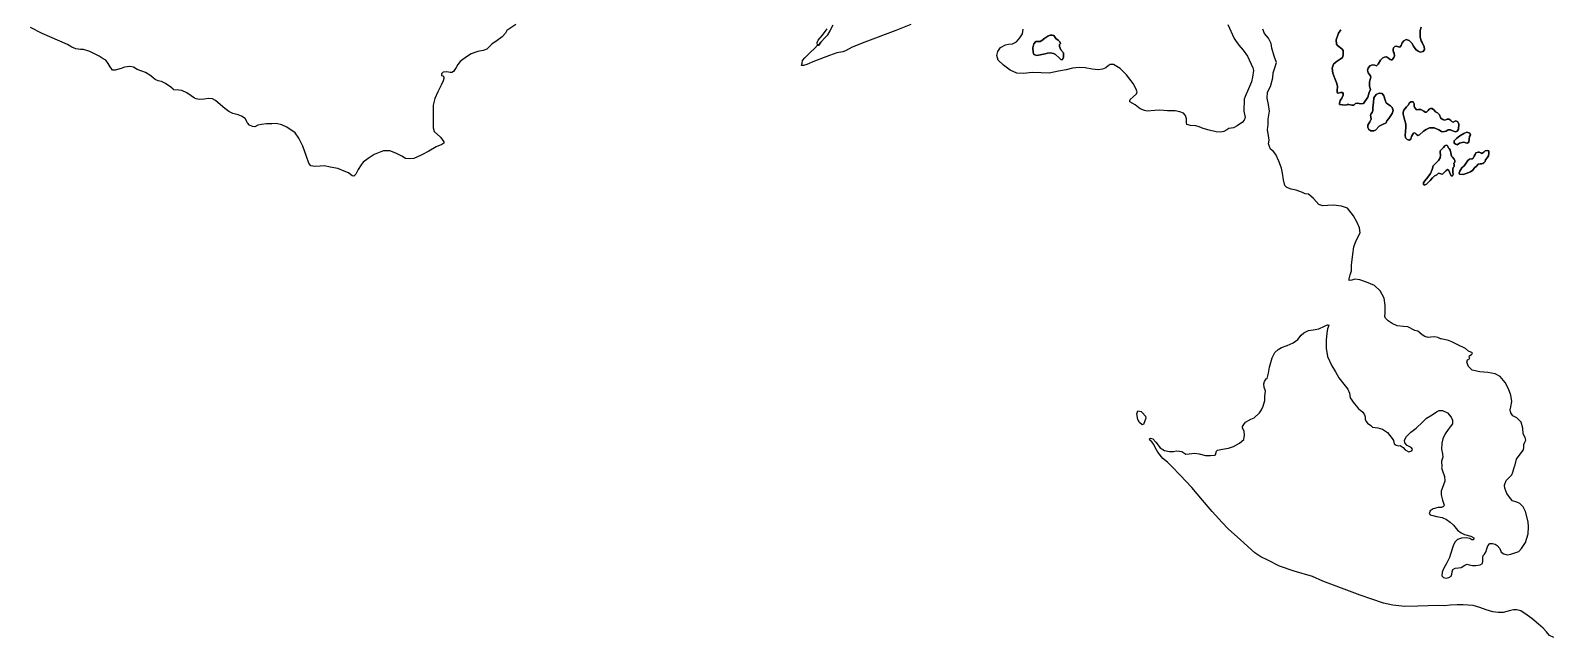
# Model space of a CAD drawing. Header units: inches. Extents: x 288635 to 1232953, y 676945 to 1655780.
# Drawn here: x 386085 to 475817, y 692831 to 728603 of the extents above; entities that cross this region are included whole.
import ezdxf

# ---------------------------------------------------------------- set-up
doc = ezdxf.new("R2010")
doc.units = ezdxf.units.IN
doc.header["$MEASUREMENT"] = 0

msp = doc.modelspace()

# ---------------------------------------------------------------- linework, layer by layer
at = {"color": 1}
for points in [[(414694.8714, 728961.3925), (414176.7104, 728590.5518), (414090.3502, 728448.3115), (413897.3098, 728234.9511), (413607.7493, 728016.5106), (413287.7086, 727787.9102), (412993.068, 727498.3496), (412769.5476, 727417.0694), (412464.747, 727366.2693), (412337.7467, 727315.4692), (412068.5062, 727218.949), (411850.0657, 727086.8688), (411577.3397, 726898.9789), (411419.8594, 726777.0587), (411282.6992, 726594.1783), (411186.179, 726426.538), (411028.6986, 726192.8575), (410932.1785, 726121.7374), (410825.4982, 726121.7374), (410627.3778, 726172.5375), (410419.0974, 726147.1374), (410312.4172, 726050.6173), (410322.5772, 725949.017), (410388.6174, 725933.777), (410464.8175, 725857.5769), (410464.8175, 725781.3767), (410419.0974, 725639.1364), (410302.2572, 725385.1359), (410099.0568, 724993.9751), (409921.2564, 724592.6543), (409830.5747, 724204.7215), (409817.3455, 723318.3655), (409830.5747, 722868.573), (409883.4915, 722643.6767), (410258.5656, 722307.0202), (410456.686, 722037.7796), (410456.686, 721966.6595), (410339.8457, 721885.3793), (409994.4051, 721748.2191), (409567.6842, 721499.2986), (409120.6433, 721245.2981), (408688.8424, 721067.4977), (408429.7619, 721042.0977), (408201.1615, 721052.2577), (407972.561, 721194.498), (407622.6753, 721372.2983), (407277.2346, 721514.5386), (406901.3139, 721514.5386), (406743.8336, 721448.4985), (406342.5127, 721285.9381), (405997.0721, 721067.4977), (405692.2714, 720833.8172), (405580.5112, 720681.4169), (405412.8709, 720417.2564), (405270.6306, 720127.6958), (405148.7104, 720015.9356), (405057.2702, 720046.4157), (404828.6697, 720203.896), (404574.6692, 720320.7362), (404213.9885, 720462.9765), (403751.7076, 720554.4167), (403426.5869, 720630.6168), (403172.5864, 720600.1368), (402847.4658, 720579.8167), (402618.8653, 720625.5368), (402491.865, 720788.0971), (402359.7848, 721184.3379), (402146.4244, 721778.6991), (401897.5039, 722261.3001), (401685.3319, 722576.27), (401207.8109, 722896.3107), (400903.0103, 723048.711), (400572.8096, 723114.7511), (400313.7291, 723109.6711), (400003.8485, 723094.4311), (399709.2079, 723069.031), (399480.6075, 723013.1509), (399312.9671, 722926.7907), (399180.8869, 722936.9508), (399003.0865, 723023.3109), (398886.2463, 723165.5512), (398733.846, 723414.4717), (398530.6456, 723551.632), (398327.4452, 723627.8321), (398017.5645, 723704.0323), (397778.8041, 723836.1126), (397534.9636, 724003.7529), (397286.0431, 724217.1133), (397001.5625, 724476.1938), (396823.7621, 724567.634), (396585.0017, 724593.0341), (396320.8411, 724557.474), (396041.4406, 724542.234), (395863.6402, 724582.874), (395746.8, 724618.4341), (395568.9996, 724745.4344), (395304.8391, 724928.3147), (395000.0385, 725055.315), (394832.3982, 725080.715), (394542.8376, 725106.1151), (394492.0375, 725151.8352), (394354.8772, 725253.4354), (394052.865, 725477.4525), (393811.7112, 725598.0294), (393613.5908, 725633.5895), (393440.8705, 725719.9497), (393303.7102, 725836.7899), (393130.9899, 725968.8702), (392866.8293, 726121.2705), (392648.3889, 726197.4706), (392374.0684, 726309.2308), (392155.6279, 726436.2311), (391937.1875, 726471.7912), (391632.3869, 726446.3911), (391429.1865, 726360.0309), (391088.8258, 726253.3507), (390926.2655, 726253.3507), (390885.6254, 726319.3909), (390794.1852, 726456.5511), (390672.265, 726654.6715), (390519.8647, 726842.6319), (390362.3843, 726939.1521), (390133.7839, 727091.5524), (389590.2228, 727370.953), (389214.302, 727472.5532), (389031.4217, 727482.7132), (388762.1811, 727518.2733), (388528.5007, 727619.8735), (388269.4202, 727782.4338), (386780.7232, 728430.7701), (386084.7618, 728781.2908)], [(437978.1386, 728950.3752), (437109.4569, 728599.8545), (435282.3466, 727915.7465), (434528.8117, 727622.7992), (434137.6509, 727404.3588), (433970.0106, 727348.4787), (433629.6499, 727287.5186), (433187.689, 727124.9582), (432303.7673, 726794.7576), (431856.7264, 726601.7172), (431658.606, 726535.6771), (431546.8458, 726535.6771), (431572.2458, 726677.9174), (431607.8059, 726840.4777), (431734.8061, 726992.878), (432054.8468, 727302.7586), (432319.0073, 727566.9191), (432477.9778, 727729.4676), (432562.6446, 727729.4676), (432684.3532, 727914.6763), (432933.062, 728184.5518), (433070.6456, 728327.4271), (433239.9793, 728597.3027), (433388.1462, 728920.095)], [(433388.1462, 728920.095), (433239.9793, 728597.3027), (433070.6456, 728327.4271), (432933.062, 728184.5518), (432684.3532, 727914.6763), (432562.6446, 727729.4676), (432477.9778, 727729.4676), (432472.6861, 727888.2179), (432520.3112, 728031.0932), (432779.6034, 728327.4271), (433044.1872, 728703.1362)], [(456669.6021, 728950.5013), (457050.6029, 728124.9997), (457126.0622, 728007.9478), (457324.1826, 727733.6272), (457573.1031, 727449.1466), (457837.2636, 727078.3059), (458147.1443, 726407.7446), (458177.6243, 726240.1042), (458131.9042, 725843.8634), (458060.7841, 725584.7829), (457893.1437, 725168.2221), (457695.0234, 724711.0212), (457644.2233, 724553.5408), (457618.8232, 723847.4194), (457689.9433, 723481.6587), (457644.2233, 723324.1784), (457522.303, 723181.9381), (457420.7028, 723120.978), (457227.6624, 722973.6577), (456999.062, 722856.8174), (456734.9014, 722816.1774), (456612.9812, 722745.0572), (456440.2608, 722643.457), (456231.9804, 722612.977), (455983.0599, 722628.217), (455581.7391, 722719.6572), (455215.9784, 722831.4174), (454977.2179, 722933.0176), (454789.2575, 722988.8977), (454469.2169, 722993.9777), (454260.9365, 723070.1779), (454235.5364, 723166.6981), (454240.6164, 723400.3785), (454184.7363, 723598.4989), (454057.7361, 723725.4992), (453834.2156, 723811.8594), (453570.0551, 723857.5795), (453112.8542, 723857.5795), (452670.8933, 723913.4596), (452376.2527, 723893.1395), (451919.0518, 723852.4994), (451751.4115, 723882.9795), (451507.571, 723979.4997), (451207.8504, 724218.2602), (450897.9698, 724401.1405), (450892.8897, 724477.3407), (450923.3698, 724543.3808), (451101.1702, 724695.7811), (451289.1305, 724873.5815), (451334.8506, 724980.2617), (451253.5705, 725178.3821), (451096.0902, 725473.0227), (450699.8494, 725991.1837), (450323.6534, 726370.3641), (449942.6527, 726598.9646), (449739.4523, 726604.0446), (449612.452, 726517.6844), (449490.5318, 726400.8442), (449292.4114, 726314.484), (449023.1708, 726284.004), (448672.6501, 726319.564), (448256.0893, 726400.8442), (447905.5686, 726421.1642), (447514.4078, 726385.6042), (447133.4071, 726289.084), (446696.3145, 726206.3221), (446147.6734, 726079.3219), (445675.2325, 726099.6419), (445157.0714, 726130.122), (444964.0311, 726114.882), (444643.9904, 726064.0819), (444232.5096, 726084.4019), (443836.2688, 726267.2823), (443455.268, 726551.7628), (443130.1474, 726856.5634), (443048.8672, 727125.804), (443114.9074, 727359.4845), (443267.3077, 727598.2449), (443561.9483, 727750.6452), (443749.9086, 727791.2853), (443978.5091, 727821.7654), (444217.2696, 727933.5256), (444415.39, 728177.3661), (444562.7103, 728405.9665), (444603.3503, 728670.1271)], [(475884.2242, 692830.6794), (475640.3837, 692947.5196), (475462.5833, 693160.8801), (475259.3829, 693389.4805), (474979.9824, 693618.081), (474588.3636, 693944.1471), (474319.1231, 694142.2675), (473943.2023, 694401.348), (473704.4419, 694472.4681), (473511.4015, 694462.3081), (473343.7611, 694426.7481), (473120.2407, 694370.8679), (472901.8002, 694304.8278), (472607.1597, 694299.7478), (472302.359, 694350.5479), (471911.1983, 694457.2281), (471536.9708, 694608.7817), (471143.2701, 694714.6153), (470846.9361, 694744.2487), (470554.8356, 694765.4154), (470190.7682, 694765.4154), (469780.134, 694731.5487), (469441.4667, 694701.9153), (469094.3326, 694714.6153), (467875.1302, 694676.5152), (467113.1287, 694668.0485), (466406.1606, 694731.5487), (465855.8262, 694858.5489), (464484.2234, 695328.4499), (462282.8857, 696156.4915), (461658.0444, 696420.652), (460586.1623, 696735.6127), (459727.6406, 697040.4133), (459036.7592, 697385.854), (458615.1183, 697594.1344), (458274.7577, 697822.7348), (457427.1121, 698586.6802), (456685.4306, 699231.8415), (456345.0699, 699617.9222), (455745.6287, 700263.0835), (455171.5876, 700918.4048), (454556.9064, 701680.4064), (453860.945, 702391.6078), (453378.344, 702904.6888), (453124.3435, 703158.6893), (452834.7829, 703382.2098), (452555.3824, 703763.2105), (452397.902, 704037.5311), (452301.3818, 704200.0914), (452189.6216, 704362.6517), (452067.7014, 704469.3319), (452057.5414, 704545.5321), (452123.5815, 704581.0922), (452250.5817, 704545.5321), (452423.3021, 704342.3317), (452692.5426, 704012.131), (452931.3031, 703854.6507), (453231.0237, 703793.6906), (453464.7042, 703793.6906), (453647.5845, 703834.3307), (453815.2249, 703819.0906), (453952.3852, 703783.5306), (454191.1456, 703636.2103), (454399.426, 703651.4503), (454699.1466, 703692.0904), (454983.6272, 703656.5303), (455359.548, 703554.9301), (455644.0285, 703560.0101), (455882.789, 703575.2502), (455953.9092, 703605.7302), (456004.7093, 703819.0906), (456070.7494, 703880.0508), (456360.4687, 703921.8021), (456722.4194, 703998.0022), (457014.52, 704080.5524), (457370.1207, 704283.7528), (457617.7712, 704499.6533), (457662.2213, 704753.6538), (457643.1713, 704975.9042), (457535.2211, 705191.8046), (457535.2211, 705271.1798), (457609.3045, 705387.5967), (457720.4298, 705514.5969), (458032.6387, 705689.2223), (458233.7225, 705779.1808), (458535.3481, 706064.9314), (458660.2317, 706243.1551), (458756.7518, 706471.7555), (458848.192, 706796.8762), (458863.4321, 707025.4766), (458888.8321, 707370.9173), (458812.632, 707574.1177), (458802.4719, 707772.2381), (458827.872, 707924.6384), (458924.3922, 708066.8787), (458990.4323, 708102.4388), (459061.5525, 708402.1594), (459132.6726, 708752.6801), (459279.6754, 709304.0729), (459442.2357, 709629.1935), (459645.4361, 709796.8338), (459833.3965, 709913.6741), (460163.5972, 710035.5943), (460534.4379, 710203.2347), (460803.6784, 710401.3551), (461001.7988, 710645.1955), (461159.2791, 710787.4358), (461438.6797, 710914.4361), (461707.9202, 710965.2362), (462033.0409, 711026.1963), (462373.4016, 711178.5966), (462541.0419, 711254.7968), (462602.002, 711254.7968), (462627.4021, 711214.1567), (462541.0419, 711026.1963), (462505.4818, 710772.1958), (462480.0818, 710345.4749), (462475.0018, 709883.194), (462546.1219, 709385.353), (462810.6, 708839.0403), (463013.8004, 708483.4396), (463222.0808, 708132.9189), (463598.0015, 707670.6379), (463750.4018, 707467.4375), (463836.762, 707238.8371), (463882.4821, 706959.4365), (464122.5126, 706627.3308), (464265.3879, 706471.7555), (464373.3381, 706316.1802), (464493.9883, 706224.105), (464633.6886, 706103.4548), (464732.1138, 705960.5795), (464770.2139, 705827.2292), (464763.8639, 705706.579), (464827.364, 705563.7037), (464900.3891, 705468.4535), (465107.6112, 705324.0966), (465208.1531, 705218.263), (465509.7787, 705191.8046), (465795.5293, 705101.8461), (466081.2798, 704906.0541), (466356.447, 704556.8034), (466430.5305, 704450.9698), (466483.4473, 704249.8861), (466589.2808, 704165.2192), (466748.0312, 704133.4692), (466832.698, 704144.0525), (467012.615, 704038.219), (467123.7402, 703900.6354), (467345.9907, 703768.3435), (467520.616, 703826.5519), (467562.9495, 703937.6771), (467483.5743, 704038.219), (467245.4488, 704149.3442), (467107.8652, 704302.8029), (467091.9902, 704466.8449), (467213.6988, 704678.5119), (467467.6993, 704927.2208), (467779.9082, 705165.3463), (468145.034, 705525.1803), (468383.1594, 705752.7224), (468711.2434, 705953.8062), (468981.119, 706123.1398), (469139.8693, 706213.0983), (469319.7863, 706213.0983), (469626.7036, 706080.8064), (469838.3707, 705816.2226), (469912.4542, 705633.5539), (469917.5342, 705415.1134), (469775.2939, 705247.4731), (469653.3736, 705079.8327), (469494.4117, 704837.2623), (469346.2447, 704535.6367), (469293.3279, 704281.6361), (469277.4529, 703921.8021), (469330.3697, 703646.6349), (469340.953, 703461.4262), (469265.8676, 703216.6896), (469284.1557, 702897.157), (469279.0757, 702820.9568), (469334.9558, 702658.3965), (469451.796, 702328.1959), (469461.956, 702043.7153), (469385.7559, 701820.1948), (469258.7556, 701464.5941), (469258.7556, 701230.9137), (469324.7958, 700921.033), (469421.316, 700626.3924), (469390.8359, 700550.1923), (469273.9957, 700489.2322), (469065.7152, 700489.2322), (468786.3147, 700413.032), (468608.5143, 700306.3518), (468537.3942, 700143.7915), (468608.5143, 700052.3513), (468760.9146, 700016.7912), (468974.2751, 699965.9911), (469299.3957, 699899.951), (469558.4762, 699788.1908), (469781.9967, 699635.7905), (469980.1171, 699452.9101), (470203.6375, 699153.1895), (470422.078, 699000.7892), (470625.2784, 698909.349), (471006.2791, 698812.8288), (471184.0795, 698701.0686), (471184.0795, 698635.0285), (471133.2794, 698589.3084), (471067.2392, 698589.3084), (470935.159, 698675.6685), (470726.8786, 698711.2286), (470457.638, 698685.8286), (470203.6375, 698604.5484), (470051.2372, 698457.2281), (469949.637, 698233.7077), (469807.3967, 697746.0267), (469736.2766, 697552.9863), (469588.9563, 697238.0257), (469390.8359, 696877.345), (469314.6357, 696684.3046), (469284.833, 696475.6855), (469386.4332, 696365.6186), (469547.3002, 696323.2852), (469695.4672, 696365.6186), (469830.9341, 696446.0521), (469869.0342, 696556.119), (469894.4342, 696704.2859), (469932.5343, 696835.5195), (470080.7013, 696911.7197), (470271.2017, 696937.1197), (470427.8353, 696962.5198), (470647.9691, 697102.2201), (470783.436, 697144.5535), (470906.2029, 697123.3868), (471096.7033, 697081.0534), (471295.6704, 697068.3533), (471558.1376, 697110.6868), (471692.7578, 697195.3536), (471697.8378, 697322.3538), (471702.9178, 697525.5542), (471723.2379, 697657.6345), (471799.438, 697738.9147), (471901.0382, 697901.475), (471916.2783, 698008.1552), (471997.5584, 698231.6757), (472109.3187, 698363.7559), (472271.879, 698368.8359), (472439.5193, 698323.1158), (472556.3596, 698257.0757), (472708.7599, 698084.3554), (472795.12, 697865.9149), (472947.5203, 697754.1547), (473140.5607, 697698.2746), (473348.8411, 697733.8347), (473821.4437, 697905.1016), (473994.1641, 698077.8219), (474227.8445, 698428.3426), (474380.2448, 698936.3436), (474405.6449, 699357.9845), (474375.1648, 699652.6251), (474217.6845, 700252.0663), (474090.6843, 700541.6268), (473887.4839, 700719.4272), (473709.6835, 700800.7074), (473460.763, 700887.0675), (473338.8428, 701024.2278), (473125.4823, 701318.8684), (472998.4821, 701638.909), (472983.242, 701801.4694), (473079.7622, 702075.7899), (473288.0427, 702278.9903), (473409.9629, 702421.2306), (473470.923, 702583.7909), (473547.1232, 702842.8714), (473613.1633, 703005.4318), (473694.4435, 703350.8725), (473907.8039, 703630.273), (474111.0043, 703894.4335), (474116.0843, 704031.5938), (474116.0843, 704199.2342), (474187.2045, 704346.5544), (474238.0046, 704463.3947), (474192.2845, 704625.955), (474090.6843, 704834.2354), (474055.1242, 705159.3561), (473963.684, 705514.9568), (473716.4568, 705767.264), (473467.5363, 705904.4242), (473350.6961, 706072.0646), (473325.2961, 706244.7849), (473360.8561, 706427.6653), (473411.6562, 706732.4659), (473365.9361, 707108.3866), (473223.6959, 707494.4674), (473020.4955, 707850.0681), (472736.0149, 708210.7488), (472431.2143, 708368.2292), (471999.4134, 708444.4293), (471526.9725, 708490.1494), (471079.9316, 708581.5896), (470856.4111, 708794.95), (470764.9709, 709064.1905), (470805.611, 709196.2708), (470932.6113, 709267.391), (470902.1312, 709353.7511), (470912.2912, 709429.9513), (471054.5315, 709536.6315), (471090.0916, 709602.6716), (470866.5711, 709699.1918), (470678.6108, 709861.7521), (470226.4899, 710070.0326), (469870.8892, 710257.9929), (469672.7688, 710339.2731), (469247.7833, 710436.559), (469202.9565, 710432.938), (469055.6363, 710509.1381), (468867.6759, 710554.8582), (468644.1554, 710539.6182), (468491.7551, 710509.1381), (468283.4747, 710559.9382), (468120.9144, 710676.7785), (467877.0739, 710879.9789), (467704.3536, 710930.779), (467282.7127, 711133.9794), (467038.8722, 711159.3794), (466657.8715, 711194.9395), (466358.1509, 711342.2598), (466129.5504, 711489.5801), (465972.0701, 711641.9804), (465926.35, 711753.7406), (465956.8301, 711967.1011), (465956.8301, 712388.7419), (465885.7099, 712825.6228), (465652.0294, 713252.3436), (465321.8288, 713572.3843), (464849.3878, 713765.4247), (464463.3071, 713917.825), (464168.6665, 713938.145), (463990.8661, 713887.3449), (463828.3058, 713867.0249), (463828.3058, 713968.6251), (463884.1859, 714197.2255), (463960.3861, 714441.066), (463970.5461, 714781.4267), (464046.7462, 715416.428), (464097.5463, 715858.3888), (464244.8666, 716229.2296), (464473.4671, 716686.4305), (464437.907, 716975.9911), (464300.7467, 717296.0317), (464082.3063, 717677.0325), (463733.0128, 718121.6052), (463377.4121, 718248.6055), (462904.9712, 718304.4856), (462549.3705, 718279.0855), (462280.1299, 718263.8455), (462041.3695, 718355.2857), (461721.3288, 718705.8064), (461431.7682, 718964.8869), (461228.5678, 718985.2069), (461076.1675, 719056.3271), (460705.3268, 719193.4873), (460410.6862, 719259.5275), (460151.6057, 719356.0477), (460034.7655, 719467.8079), (459953.4853, 719803.0886), (459892.5252, 720194.2493), (459841.7251, 720488.8899), (459689.3248, 720895.2907), (459506.4444, 721296.6116), (459359.1241, 721474.4119), (459181.3237, 721606.4922), (459125.4436, 721758.8925), (459074.6435, 721921.4528), (459105.1236, 722139.8932), (459069.5635, 722419.2938), (459018.7634, 722749.4945), (459049.2435, 723054.2951), (459054.3235, 723369.2557), (459131.0522, 723851.9849), (459067.552, 724239.3357), (458997.7019, 724620.3365), (459016.7519, 724969.5872), (459188.2023, 725299.7878), (459321.5525, 725807.7889), (459346.9526, 726099.8894), (459448.5528, 726398.34), (459543.803, 726715.8407), (459410.4527, 727084.1414), (459264.4024, 727560.3924), (459226.3024, 727827.0929), (459067.552, 728157.2936), (458838.9516, 728430.3441), (458731.0014, 728677.9946)], [(463339.4881, 728636.6818), (463202.3278, 728443.6414), (463055.0075, 728052.4806), (463080.4076, 727803.5601), (463146.4477, 727707.0399), (463400.4482, 727529.2396), (463481.7284, 727417.4793), (463467.455, 727139.9485), (463426.8149, 727012.9483), (463294.7346, 726911.3481), (463055.9741, 726758.9477), (462903.5738, 726611.6275), (462832.4537, 726372.867), (462857.8537, 726078.2264), (462979.774, 725778.5058), (463096.6142, 725483.8652), (463147.4143, 725290.8248), (463119.3155, 725055.3981), (463119.3155, 724948.7179), (463170.1156, 724902.9978), (463317.4359, 724948.7179), (463434.2761, 724948.7179), (463469.8362, 724892.8378), (463479.9962, 724791.2376), (463398.7161, 724613.4372), (463297.1159, 724466.1169), (463256.4758, 724308.6366), (463256.4758, 724242.5965), (463434.2761, 724217.1964), (463627.3165, 724207.0364), (463708.5967, 724232.4364), (463805.1169, 724232.4364), (463993.0773, 724191.7964), (464104.8375, 724191.7964), (464104.8375, 724191.7964), (464196.2777, 724293.3966), (464313.1179, 724318.7966), (464516.3183, 724283.2365), (464673.7986, 724293.3966), (464927.7991, 724664.2373), (465009.0793, 724953.7979), (465075.1194, 725131.5982), (465027.0181, 725311.1449), (465021.9381, 725560.0653), (465087.9782, 725783.5858), (465113.3782, 725839.4659), (465087.9782, 725930.9061), (464940.6579, 726108.7064), (464915.2578, 726261.1068), (464945.7379, 726383.027), (465047.3381, 726525.2673), (465199.7384, 726581.1474), (465347.0587, 726550.6673), (465428.3389, 726510.0272), (465535.0191, 726616.7075), (465677.2594, 726845.3079), (465814.4196, 726982.4682), (465905.8598, 727038.3483), (466027.7801, 727048.5083), (466144.6203, 726972.3082), (466241.6697, 726886.7947), (466294.5864, 726862.9821), (466355.4407, 726878.8572), (466429.5242, 726942.3573), (466469.2118, 727016.4408), (466503.6077, 727109.0451), (466475.22, 727255.36), (466440.4956, 727330.2725), (466412.9789, 727423.406), (466412.9789, 727510.1895), (466432.0289, 727586.3897), (466520.9291, 727656.2398), (466588.6626, 727679.5232), (466808.0908, 727614.8236), (466884.291, 727711.3438), (466960.4911, 727868.8241), (467046.8513, 727990.7444), (467189.0916, 728061.8645), (467371.9719, 728016.1444), (467519.2922, 727863.7441), (467620.8924, 727680.8638), (467763.1327, 727487.8234), (467885.053, 727386.2232), (468006.9732, 727330.3431), (468184.7736, 727355.7431), (468266.0537, 727482.7434), (468255.8937, 727645.3037), (468133.9734, 727884.0642), (468062.8533, 728000.9044), (468012.0532, 728199.0248), (468006.9732, 728595.2656), (468062.8533, 728798.466)], [(468062.8533, 728798.466), (468006.9732, 728595.2656), (468012.0532, 728199.0248), (468062.8533, 728000.9044), (468133.9734, 727884.0642), (468255.8937, 727645.3037), (468266.0537, 727482.7434), (468184.7736, 727355.7431), (468006.9732, 727330.3431), (467885.053, 727386.2232), (467763.1327, 727487.8234), (467620.8924, 727680.8638), (467519.2922, 727863.7441), (467371.9719, 728016.1444), (467189.0916, 728061.8645), (467046.8513, 727990.7444), (466960.4911, 727868.8241), (466884.291, 727711.3438), (466808.0908, 727614.8236), (466588.6626, 727679.5232), (466520.9291, 727656.2398), (466432.0289, 727586.3897), (466412.9789, 727510.1895), (466412.9789, 727423.406), (466440.4956, 727330.2725), (466475.22, 727255.36), (466503.6077, 727109.0451), (466469.2118, 727016.4408), (466429.5242, 726942.3573), (466355.4407, 726878.8572), (466294.5864, 726862.9821), (466241.6697, 726886.7947), (466144.6203, 726972.3082), (466027.7801, 727048.5083), (465905.8598, 727038.3483), (465814.4196, 726982.4682), (465677.2594, 726845.3079), (465535.0191, 726616.7075), (465428.3389, 726510.0272), (465347.0587, 726550.6673), (465199.7384, 726581.1474), (465047.3381, 726525.2673), (464945.7379, 726383.027), (464915.2578, 726261.1068), (464940.6579, 726108.7064), (465087.9782, 725930.9061), (465113.3782, 725839.4659), (465087.9782, 725783.5858), (465021.9381, 725560.0653), (465027.0181, 725311.1449), (465075.1194, 725131.5982), (465009.0793, 724953.7979), (464927.7991, 724664.2373), (464673.7986, 724293.3966), (464516.3183, 724283.2365), (464313.1179, 724318.7966), (464196.2777, 724293.3966), (464104.8375, 724191.7964), (463993.0773, 724191.7964), (463805.1169, 724232.4364), (463708.5967, 724232.4364), (463627.3165, 724207.0364), (463434.2761, 724217.1964), (463256.4758, 724242.5965), (463256.4758, 724308.6366), (463297.1159, 724466.1169), (463398.7161, 724613.4372), (463479.9962, 724791.2376), (463469.8362, 724892.8378), (463434.2761, 724948.7179), (463317.4359, 724948.7179), (463170.1156, 724902.9978), (463119.3155, 724948.7179), (463119.3155, 725055.3981), (463147.4143, 725290.8248), (463096.6142, 725483.8652), (462979.774, 725778.5058), (462857.8537, 726078.2264), (462832.4537, 726372.867), (462903.5738, 726611.6275), (463055.9741, 726758.9477), (463294.7346, 726911.3481), (463426.8149, 727012.9483), (463467.455, 727139.9485), (463481.7284, 727417.4793), (463400.4482, 727529.2396), (463146.4477, 727707.0399), (463080.4076, 727803.5601), (463055.0075, 728052.4806), (463202.3278, 728443.6414), (463339.4881, 728636.6818)]]:
    msp.add_lwpolyline(points, dxfattribs=at)
for points in [[(445232.4692, 727188.7201), (445405.1895, 727122.68), (445608.39, 727158.2401), (445908.1106, 727224.2802), (446040.1908, 727264.9203), (446223.0712, 727275.0803), (446400.8715, 727244.6002), (446517.7118, 727183.6401), (446725.9922, 726985.5197), (446822.5124, 726883.9195), (446898.7125, 726868.6795), (446990.1527, 727010.9198), (446990.1527, 727290.3203), (446837.7524, 727452.8807), (446751.3922, 727666.2411), (446751.3922, 727778.0013), (446807.2724, 727833.8814), (446776.7923, 727935.4816), (446670.1121, 728026.9218), (446543.1118, 728123.442), (446416.1116, 728311.4024), (446324.6714, 728331.7224), (446192.5911, 728326.6424), (446060.5109, 728275.8423), (445882.7105, 728153.9221), (445715.0702, 728011.6818), (445618.55, 727960.8817), (445354.3894, 727945.6416), (445237.5492, 727823.7214), (445176.5891, 727579.8809), (445196.9091, 727320.8004), (445232.4692, 727188.7201)], [(446990.1527, 727290.3203), (446990.1527, 727010.9198), (446898.7125, 726868.6795), (446822.5124, 726883.9195), (446725.9922, 726985.5197), (446517.7118, 727183.6401), (446400.8715, 727244.6002), (446223.0712, 727275.0803), (446040.1908, 727264.9203), (445908.1106, 727224.2802), (445608.39, 727158.2401), (445405.1895, 727122.68), (445232.4692, 727188.7201), (445196.9091, 727320.8004), (445176.5891, 727579.8809), (445237.5492, 727823.7214), (445354.3894, 727945.6416), (445618.55, 727960.8817), (445715.0702, 728011.6818), (445882.7105, 728153.9221), (446060.5109, 728275.8423), (446192.5911, 728326.6424), (446324.6714, 728331.7224), (446416.1116, 728311.4024), (446543.1118, 728123.442), (446670.1121, 728026.9218), (446776.7923, 727935.4816), (446807.2724, 727833.8814), (446751.3922, 727778.0013), (446751.3922, 727666.2411), (446837.7524, 727452.8807), (446990.1527, 727290.3203)], [(465998.1996, 724345.4667), (465947.3995, 724487.707), (465866.1193, 724741.7075), (465769.5991, 724889.0278), (465596.8788, 724914.4278), (465413.9984, 724838.2277), (465271.7581, 724624.8672), (465256.5181, 724365.7867), (465215.878, 724060.9861), (465220.958, 723878.1057), (465190.478, 723776.5055), (465104.1178, 723679.9853), (465083.7978, 723598.7052), (465104.1178, 723507.265), (465114.2778, 723380.2647), (465053.3177, 723212.6244), (464936.4775, 723024.664), (464931.3975, 722887.5038), (464982.1976, 722760.5035), (465109.1978, 722694.4634), (465281.9182, 722694.4634), (465383.5184, 722735.1034), (465596.8788, 722958.6239), (465800.0792, 723060.2241), (465998.1996, 723166.9043), (466054.0797, 723268.5045), (466160.7599, 723415.8248), (466358.8803, 723710.4654), (466414.7604, 723883.1857), (466358.8803, 724066.0661), (466272.5201, 724167.6663), (466099.7998, 724269.2665), (465998.1996, 724345.4667)], [(465281.9182, 722694.4634), (465109.1978, 722694.4634), (464982.1976, 722760.5035), (464931.3975, 722887.5038), (464936.4775, 723024.664), (465053.3177, 723212.6244), (465114.2778, 723380.2647), (465104.1178, 723507.265), (465083.7978, 723598.7052), (465104.1178, 723679.9853), (465190.478, 723776.5055), (465220.958, 723878.1057), (465215.878, 724060.9861), (465256.5181, 724365.7867), (465271.7581, 724624.8672), (465413.9984, 724838.2277), (465596.8788, 724914.4278), (465769.5991, 724889.0278), (465866.1193, 724741.7075), (465947.3995, 724487.707), (465998.1996, 724345.4667), (466099.7998, 724269.2665), (466272.5201, 724167.6663), (466358.8803, 724066.0661), (466414.7604, 723883.1857), (466358.8803, 723710.4654), (466160.7599, 723415.8248), (466054.0797, 723268.5045), (465998.1996, 723166.9043), (465800.0792, 723060.2241), (465596.8788, 722958.6239), (465383.5184, 722735.1034), (465281.9182, 722694.4634)], [(467510.5345, 722362.2166), (467612.1347, 722550.177), (467693.4149, 722575.577), (467769.615, 722489.2168), (467876.2952, 722418.0967), (467972.8154, 722443.4968), (468216.3462, 722659.7844), (468359.5312, 722774.3324), (468557.6516, 722870.8526), (468842.1322, 722855.6126), (469121.5327, 722748.9324), (469268.853, 722652.4122), (469350.1332, 722637.1721), (469543.1736, 722672.7322), (469670.1738, 722738.7723), (469792.0941, 722738.1373), (469877.8192, 722709.5623), (469985.7694, 722668.2872), (470112.7697, 722630.1871), (470185.7948, 722661.9372), (470265.17, 722779.4124), (470290.5701, 723084.213), (470223.8949, 723223.9133), (470112.7697, 723271.5384), (470027.0445, 723246.1384), (469963.5444, 723198.5133), (469900.0443, 723227.0883), (469823.8441, 723293.7635), (469712.7189, 723373.1386), (469607.9437, 723373.1386), (469573.0186, 723350.9136), (469465.0684, 723325.5135), (469353.9432, 723360.4386), (469249.168, 723423.9387), (469207.8929, 723477.9138), (469144.3928, 723639.8391), (469042.7926, 723747.7894), (468915.7923, 723814.4645), (468836.4171, 723909.7147), (468728.4669, 724011.3149), (468623.6917, 724001.7899), (468550.6666, 723960.5148), (468480.8164, 723884.3146), (468391.9163, 723785.8894), (468303.6511, 723780.1744), (468227.4509, 723841.1345), (468049.6506, 723937.6547), (467917.5703, 723947.8148), (467795.6501, 723917.3347), (467678.1748, 724074.18), (467652.7748, 724135.1401), (467662.9348, 724287.5404), (467596.8947, 724389.1406), (467464.8144, 724394.2207), (467363.2142, 724318.0205), (467322.5741, 724226.5803), (467210.8139, 724109.7401), (467058.4136, 723896.3797), (467002.5335, 723779.5394), (467002.5335, 723662.6992), (467053.3336, 723515.3789), (467160.0138, 723083.578), (467160.0138, 722900.6977), (467139.6938, 722626.3771), (467134.6137, 722423.1767), (467144.7738, 722270.7764), (467236.2139, 722169.1762), (467358.1342, 722143.7762), (467469.8944, 722194.5763), (467510.5345, 722362.2166)], [(467678.1748, 724074.18), (467795.6501, 723917.3347), (467917.5703, 723947.8148), (468049.6506, 723937.6547), (468227.4509, 723841.1345), (468303.6511, 723780.1744), (468391.9163, 723785.8894), (468480.8164, 723884.3146), (468550.6666, 723960.5148), (468623.6917, 724001.7899), (468728.4669, 724011.3149), (468836.4171, 723909.7147), (468915.7923, 723814.4645), (469042.7926, 723747.7894), (469144.3928, 723639.8391), (469207.8929, 723477.9138), (469249.168, 723423.9387), (469353.9432, 723360.4386), (469465.0684, 723325.5135), (469573.0186, 723350.9136), (469607.9437, 723373.1386), (469712.7189, 723373.1386), (469823.8441, 723293.7635), (469900.0443, 723227.0883), (469963.5444, 723198.5133), (470027.0445, 723246.1384), (470112.7697, 723271.5384), (470223.8949, 723223.9133), (470290.5701, 723084.213), (470265.17, 722779.4124), (470185.7948, 722661.9372), (470112.7697, 722630.1871), (469985.7694, 722668.2872), (469877.8192, 722709.5623), (469792.0941, 722738.1373), (469670.1738, 722738.7723), (469543.1736, 722672.7322), (469350.1332, 722637.1721), (469268.853, 722652.4122), (469121.5327, 722748.9324), (468842.1322, 722855.6126), (468557.6516, 722870.8526), (468359.5312, 722774.3324), (468216.3462, 722659.7844), (467972.8154, 722443.4968), (467876.2952, 722418.0967), (467769.615, 722489.2168), (467693.4149, 722575.577), (467612.1347, 722550.177), (467510.5345, 722362.2166), (467469.8944, 722194.5763), (467358.1342, 722143.7762), (467236.2139, 722169.1762), (467144.7738, 722270.7764), (467134.6137, 722423.1767), (467139.6938, 722626.3771), (467160.0138, 722900.6977), (467160.0138, 723083.578), (467053.3336, 723515.3789), (467002.5335, 723662.6992), (467002.5335, 723779.5394), (467058.4136, 723896.3797), (467210.8139, 724109.7401), (467322.5741, 724226.5803), (467363.2142, 724318.0205), (467464.8144, 724394.2207), (467596.8947, 724389.1406), (467662.9348, 724287.5404), (467652.7748, 724135.1401), (467678.1748, 724074.18)], [(470329.6226, 721965.817), (470497.263, 722001.3771), (470578.5431, 722026.7772), (470700.4634, 721975.9771), (470791.9036, 721970.8971), (470878.2637, 722026.7772), (470903.6638, 722194.4175), (470918.9038, 722346.8178), (470969.7039, 722448.418), (470934.1438, 722550.0182), (470756.3435, 722610.9783), (470578.5431, 722534.7782), (470355.0227, 722392.5379), (470151.8223, 722245.2176), (470024.822, 722097.8973), (470024.822, 721970.8971), (470106.1022, 721909.9369), (470192.4624, 721869.2969), (470329.6226, 721965.817)], [(470878.2637, 722026.7772), (470791.9036, 721970.8971), (470700.4634, 721975.9771), (470578.5431, 722026.7772), (470497.263, 722001.3771), (470329.6226, 721965.817), (470192.4624, 721869.2969), (470106.1022, 721909.9369), (470024.822, 721970.8971), (470024.822, 722097.8973), (470151.8223, 722245.2176), (470355.0227, 722392.5379), (470578.5431, 722534.7782), (470756.3435, 722610.9783), (470934.1438, 722550.0182), (470969.7039, 722448.418), (470918.9038, 722346.8178), (470903.6638, 722194.4175), (470878.2637, 722026.7772)], [(468830.4905, 720026.4703), (468989.2408, 720089.9704), (469084.491, 720188.3956), (469240.0663, 720147.1205), (469319.4414, 720140.7705), (469433.7417, 720236.0207), (469525.8169, 720337.6209), (469617.892, 720404.296), (469697.2672, 720347.1459), (469792.5174, 720124.8955), (469843.3175, 720029.6453), (469919.5176, 720029.6453), (469957.6177, 720118.5454), (469938.5677, 720264.5957), (469935.3927, 720439.2211), (469957.6177, 720518.5962), (470017.9428, 720594.7964), (470017.9428, 720690.0466), (470002.0678, 720782.1218), (470046.5179, 720842.4469), (470052.8679, 720940.8721), (470021.1178, 721020.2472), (469922.6927, 721137.7225), (469852.8425, 721194.8726), (469814.7424, 721398.073), (469789.3424, 721556.8233), (469729.0173, 721645.7235), (469668.6921, 721699.6986), (469633.7671, 721791.7738), (469605.192, 721829.8739), (469554.3919, 721845.7489), (469465.4917, 721810.8238), (469379.7666, 721715.5736), (469284.5164, 721617.1484), (469192.4412, 721502.8482), (469189.2662, 721401.248), (469216.5975, 721296.5482), (469209.5862, 721263.4527), (469184.1862, 721095.8124), (469092.746, 720938.3321), (468955.5857, 720811.3318), (468782.8654, 720623.3714), (468725.7153, 720410.646), (468617.765, 720182.0456), (468462.1897, 719966.1451), (468284.3894, 719743.8947), (468208.1892, 719623.2444), (468208.1892, 719527.9943), (468252.6393, 719483.5442), (468392.3396, 719543.8693), (468592.365, 719753.4197), (468747.9403, 719908.995), (468830.4905, 720026.4703)], [(469935.3927, 720439.2211), (469938.5677, 720264.5957), (469957.6177, 720118.5454), (469919.5176, 720029.6453), (469843.3175, 720029.6453), (469792.5174, 720124.8955), (469697.2672, 720347.1459), (469617.892, 720404.296), (469525.8169, 720337.6209), (469433.7417, 720236.0207), (469319.4414, 720140.7705), (469240.0663, 720147.1205), (469084.491, 720188.3956), (468989.2408, 720089.9704), (468830.4905, 720026.4703), (468747.9403, 719908.995), (468592.365, 719753.4197), (468392.3396, 719543.8693), (468252.6393, 719483.5442), (468208.1892, 719527.9943), (468208.1892, 719623.2444), (468284.3894, 719743.8947), (468462.1897, 719966.1451), (468617.765, 720182.0456), (468725.7153, 720410.646), (468782.8654, 720623.3714), (468955.5857, 720811.3318), (469092.746, 720938.3321), (469184.1862, 721095.8124), (469209.5862, 721263.4527), (469216.5975, 721296.5482), (469189.2662, 721401.248), (469192.4412, 721502.8482), (469284.5164, 721617.1484), (469379.7666, 721715.5736), (469465.4917, 721810.8238), (469554.3919, 721845.7489), (469605.192, 721829.8739), (469633.7671, 721791.7738), (469668.6921, 721699.6986), (469729.0173, 721645.7235), (469789.3424, 721556.8233), (469814.7424, 721398.073), (469852.8425, 721194.8726), (469922.6927, 721137.7225), (470021.1178, 721020.2472), (470052.8679, 720940.8721), (470046.5179, 720842.4469), (470002.0678, 720782.1218), (470017.9428, 720690.0466), (470017.9428, 720594.7964), (469957.6177, 720518.5962), (469935.3927, 720439.2211)], [(471838.2798, 721504.1711), (471774.7797, 721424.796), (471655.717, 721356.0042), (471581.6335, 721400.9834), (471499.6125, 721440.671), (471422.8832, 721430.0876), (471290.5912, 721387.7542), (471250.9036, 721292.504), (471195.341, 721186.6705), (471129.1951, 721086.1286), (471073.6325, 721046.441), (470917.528, 721025.2743), (470816.9861, 720935.3158), (470703.215, 720768.628), (470613.2565, 720620.461), (470459.7979, 720514.6275), (470356.6102, 720308.2521), (470308.9851, 720210.356), (470308.9851, 720168.0226), (470335.4435, 720141.5642), (470541.8189, 720115.1058), (470732.3193, 720170.6685), (470975.7364, 720279.1478), (471108.0284, 720377.0439), (471197.9869, 720485.5233), (471343.508, 720633.6902), (471422.8832, 720721.0029), (471539.3001, 720742.1696), (471621.321, 720742.1696), (471698.0504, 720755.3988), (471761.5505, 720803.0239), (471835.634, 720885.0449), (471862.0924, 720982.9409), (471959.9884, 721096.712), (472036.7177, 721221.0664), (472060.5303, 721361.2958), (472057.8844, 721514.7545), (471957.3426, 721538.567), (471838.2798, 721504.1711)], [(472060.5303, 721361.2958), (472036.7177, 721221.0664), (471959.9884, 721096.712), (471862.0924, 720982.9409), (471835.634, 720885.0449), (471761.5505, 720803.0239), (471698.0504, 720755.3988), (471621.321, 720742.1696), (471539.3001, 720742.1696), (471422.8832, 720721.0029), (471343.508, 720633.6902), (471197.9869, 720485.5233), (471108.0284, 720377.0439), (470975.7364, 720279.1478), (470732.3193, 720170.6685), (470541.8189, 720115.1058), (470335.4435, 720141.5642), (470308.9851, 720168.0226), (470308.9851, 720210.356), (470356.6102, 720308.2521), (470459.7979, 720514.6275), (470613.2565, 720620.461), (470703.215, 720768.628), (470816.9861, 720935.3158), (470917.528, 721025.2743), (471073.6325, 721046.441), (471129.1951, 721086.1286), (471195.341, 721186.6705), (471250.9036, 721292.504), (471290.5912, 721387.7542), (471422.8832, 721430.0876), (471499.6125, 721440.671), (471581.6335, 721400.9834), (471655.717, 721356.0042), (471774.7797, 721424.796), (471838.2798, 721504.1711), (471957.3426, 721538.567), (472057.8844, 721514.7545), (472060.5303, 721361.2958)], [(451708.1496, 705384.1853), (451616.7094, 705358.7853), (451474.4691, 705506.1056), (451367.7889, 705678.8259), (451311.9088, 706009.0266), (451362.7089, 706196.987), (451555.7492, 706156.3469), (451631.9494, 706085.2267), (451824.9898, 705866.7863), (451830.0698, 705755.0261), (451779.2697, 705597.5458), (451708.1496, 705384.1853)]]:
    msp.add_lwpolyline(points, close=True, dxfattribs=at)

doc.saveas('drawing.dxf')
